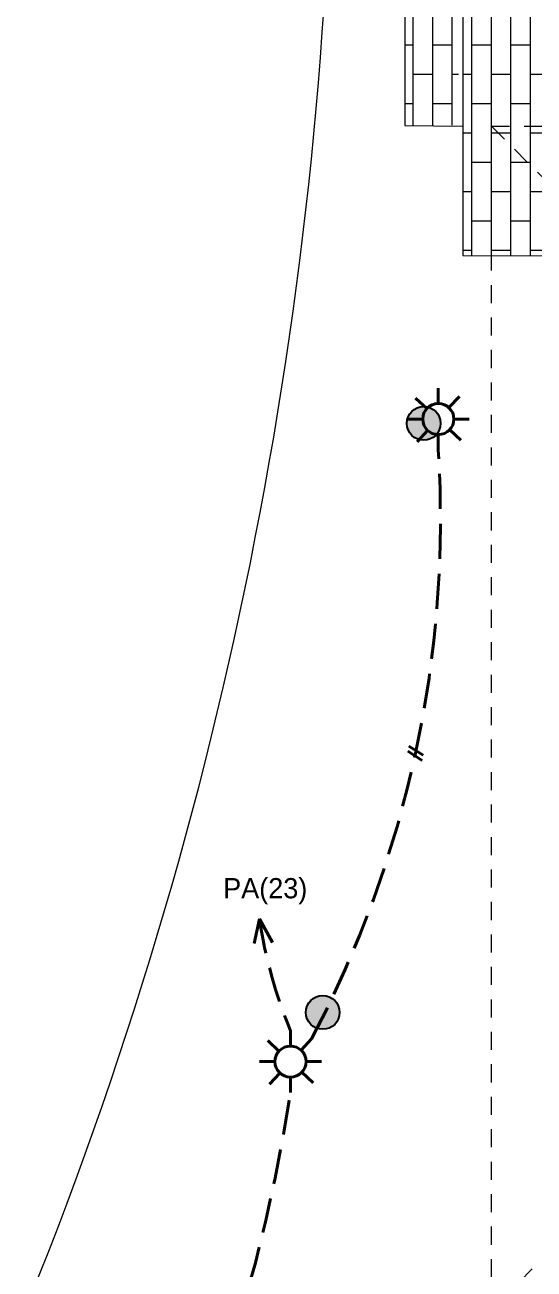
# Model space of a CAD drawing. Header units: metres. Extents: x 14 to 2416, y -346 to 476.
# Drawn here: x 23.82 to 27.35, y -91.25 to -82.62 of the extents above; entities that cross this region are included whole.
import ezdxf

# ---------------------------------------------------------------- set-up
doc = ezdxf.new("R2010")
doc.units = ezdxf.units.M
for name, pattern in [('0', [0]), ('Dash Style-2', [0.694425, 0.48607, -0.208355]), ('HIDDEN2', [0.1875, 0.125, -0.0625])]:
    doc.linetypes.add(name, pattern=pattern)
doc.layers.get('0').update_dxf_attribs({"linetype": '0', "lineweight": 20})
for name, color, linetype, lineweight in [('A-ANNO-TEXT', 20, 'Continuous', 13), ('baños', 251, 'Continuous', 0), ('calle', 254, 'Continuous', 0), ('E Salida Luces', 22, 'Continuous', 40), ('E Tuberia Emp Losa', 22, 'Continuous', 40), ('E Tuberia Emp Piso', 24, 'Dash Style-2', 40), ('piso', 253, 'Continuous', 0)]:
    doc.layers.add(name, color=color, linetype=linetype, lineweight=lineweight)
doc.layers.add('hatch piso', color=253, linetype='Continuous', lineweight=0, transparency=0.7)
doc.layers.add('MAVA Luminarias', color=1, linetype='Continuous')
doc.layers.add('Techos 1', color=7, linetype='HIDDEN2', lineweight=9, true_color=0x42391a)
doc.styles.add('CENTURY GOTHIC', font='GOTHIC.TTF')
doc.styles.get("Standard").update_dxf_attribs({"font": 'arial.ttf', "height": 0.1875})
pattern_1 = [(270, (38.70153, 39.36118), (0.1354836, -2e-17), []), (0, (38.70153, 39.36118), (0.1354836, 0.2032), [0.1354836, -0.1354836])]

# ---------------------------------------------------------------- blocks, each defined once
blk = doc.blocks.new('A$Cd6acdfdc')
at = {"layer": 'MAVA Luminarias', "transparency": 33554687}
blk.add_hatch(color=2, dxfattribs=at).paths.add_polyline_path([(0, 0.079, 1), (0.158, 0.079, 1)])
at = {"layer": 'MAVA Luminarias', "color": 2, "transparency": 33554687}
blk.add_circle((0.079, 0.079), 0.079, dxfattribs=at)
blk = doc.blocks.new('PL BASE 1N NASAS 09')
at = {"layer": 'piso'}
for p, q in [((-123.5311, -41.6497), (-123.5311, -48.8454)), ((-123.9311, -42.5497), (-123.9311, -47.9443)), ((-123.9311, -47.9443), (-123.5311, -47.9498)), ((-123.5311, -48.8454), (-122.4317, -48.8497))]:
    blk.add_line(p, q, dxfattribs=at)
at = {"layer": 'Techos 1'}
for p, q in [((-123.3311, -47.9497), (-121.2311, -47.9497)), ((-123.3311, -56.1498), (-123.3311, -47.9498)), ((-123.3311, -47.9498), (-119.2311, -52.0497)), ((-119.2311, -52.0497), (-123.3311, -56.1498))]:
    blk.add_line(p, q, dxfattribs=at)
at = {"layer": 'baños', "linetype": 'Continuous'}
for tag, p in [('MODELNUMBER', (-121.6562, -54.8273)), ('TRADENAME', (-121.6562, -54.8273)), ('PRODUCT', (-121.6562, -54.8274)), ('MATERIAL', (-121.6562, -54.8274))]:
    blk.add_attdef(tag, p, '', height=0.0000254, rotation=359.99992, dxfattribs=at)
blk = doc.blocks.new('PL MUEBLES 1N NASAS 09')
at = {"layer": 'hatch piso'}
h = blk.add_hatch(dxfattribs=at)
h.set_pattern_fill('AR-BRSTD', color=256, scale=0.002, angle=-90)
h.set_pattern_definition(pattern_1)
edge = h.paths.add_edge_path()
edge.add_arc((42.2052, 44.7282), 0.0254, 5.5979, 84.4021)
edge.add_line((42.2077, 44.7535), (42.0105, 44.7535))
edge.add_arc((42.0105, 44.8335), 0.08, 180, 270, ccw=False)
edge.add_line((41.9305, 44.8335), (41.9305, 46.5503))
edge.add_line((41.9305, 46.5503), (38.7304, 46.5503))
edge.add_line((38.7304, 46.5503), (38.7304, 39.3612))
edge.add_line((38.7304, 39.3612), (41.9305, 39.3612))
edge.add_line((41.9305, 39.3612), (41.9305, 41.0735))
edge.add_arc((42.0105, 41.0735), 0.08, 91.75822, 180, ccw=False)
edge.add_line((42.008, 41.1535), (42.1927, 41.1536))
edge.add_arc((42.1905, 41.1935), 0.04, 273.21897, 360)
edge.add_line((42.2305, 41.1935), (42.2305, 44.7307))
h = blk.add_hatch(dxfattribs=at)
h.set_pattern_fill('AR-BRSTD', color=256, scale=0.002, angle=-90)
h.set_pattern_definition(pattern_1)
h.paths.add_polyline_path([(38.7015, 45.6503), (38.3304, 45.6503), (38.3304, 40.2612), (38.7015, 40.2612)])
at = {"layer": 'baños'}
blk.add_blockref('PL BASE 1N NASAS 09', (162.2615, 88.2033), dxfattribs=at)
blk = doc.blocks.new('A$Cbef68299')
blk.add_blockref('PL MUEBLES 1N NASAS 09', (-30.7659, -32.0535))
blk = doc.blocks.new('A$Cc5be7df0')
at = {"layer": 'calle'}
blk.add_arc((-17.7613, 28.237), 28.9752, 333.79791, 18.79711, dxfattribs=at)
at = {"layer": 'A-ANNO-TEXT'}
blk.add_blockref('A$Cbef68299', (4.1493, 17.337), dxfattribs=at)
blk = doc.blocks.new('*U370')
for p, q in [((0.03, 1.37), (-1.05, -1.48)), ((0.99, 1.37), (-0.09, -1.48))]:
    blk.add_line(p, q)
blk = doc.blocks.new('*U588')
at = {"xscale": 0.03937007874015751, "yscale": 0.03937007874015751, "zscale": 0.03937007874015751, "rotation": 168.338026754833}
blk.add_blockref('*U370', (-0.0017, -0.002), dxfattribs=at)
blk = doc.blocks.new('Luz Jardin')
at = {"layer": 'E Salida Luces', "linetype": 'Continuous'}
for p, q in [((0, 0.358), (0, 0.181)), ((-0.132, 0.123), (-0.262, 0.244)), ((0.123, 0.133), (0.243, 0.263)), ((-0.358, 0.001), (-0.18, 0.001)), ((0.18, 0.001), (0.358, 0.001)), ((-0.243, -0.261), (-0.123, -0.131)), ((0.262, -0.243), (0.132, -0.122)), ((0, -0.179), (0, -0.357))]:
    blk.add_line(p, q, dxfattribs=at)
blk.add_circle((0, 0.001), 0.18, dxfattribs=at)
blk = doc.blocks.new('*U577')
at = {"layer": 'E Tuberia Emp Losa', "linetype": 'Continuous'}
for p, q in [((0.146, 0.165), (0, 0)), ((0, 0), (0.233, 0.033))]:
    blk.add_line(p, q, dxfattribs=at)

msp = doc.modelspace()

# ---------------------------------------------------------------- linework, layer by layer
at = {"layer": 'E Tuberia Emp Piso', "ltscale": 0.5}
for centre, radius, start, end in [((18.9968, -86.0502, 0), 7.7007, 332.12625, 3.57833), ((28.7811, -88.3121), 3.3756, 188.6046, 202.30326), ((13.9056, -88.2163), 11.8904, 328.09114, 351.26375)]:
    msp.add_arc(centre, radius, start, end, dxfattribs=at)

# ---------------------------------------------------------------- block references
at = {"layer": 'A-ANNO-TEXT'}
msp.add_blockref('A$Cc5be7df0', (14.7377, -108.8632), dxfattribs=at)
at = {"layer": 'E Salida Luces', "xscale": 0.6, "yscale": 0.6, "zscale": 0.6}
for p in [(26.6825, -85.3555, 0), (25.6581, -89.8081)]:
    msp.add_blockref('Luz Jardin', p, dxfattribs=at)
at = {"layer": 'E Tuberia Emp Losa'}
for name, p, xscale, yscale, zscale, rotation in [('*U588', (26.5251, -87.6707, 0), 0.9842519685039484, 0.9842519685039484, 0.9842519685039484, 270), ('*U577', (25.4435, -88.8171), -0.7999999999999919, 0.7999999999999919, 0.7999999999999919, 126.9153612147438)]:
    msp.add_blockref(name, p, dxfattribs=dict(at, xscale=xscale, yscale=yscale, zscale=zscale, rotation=rotation))
at = {"layer": 'MAVA Luminarias', "xscale": 1.483214008569871, "yscale": 1.483214008569871, "zscale": 1.483214008569871}
for p in [(26.4643, -85.502), (25.7648, -89.5838)]:
    msp.add_blockref('A$Cd6acdfdc', p, dxfattribs=at)

# ---------------------------------------------------------------- texts
at = {"layer": 'E Tuberia Emp Losa', "insert": (25.4838, -88.6269), "char_height": 0.14, "width": 0.58376, "attachment_point": 5, "style": 'CENTURY GOTHIC'}
msp.add_mtext('PA(23) ', dxfattribs=at)

doc.saveas('drawing.dxf')
